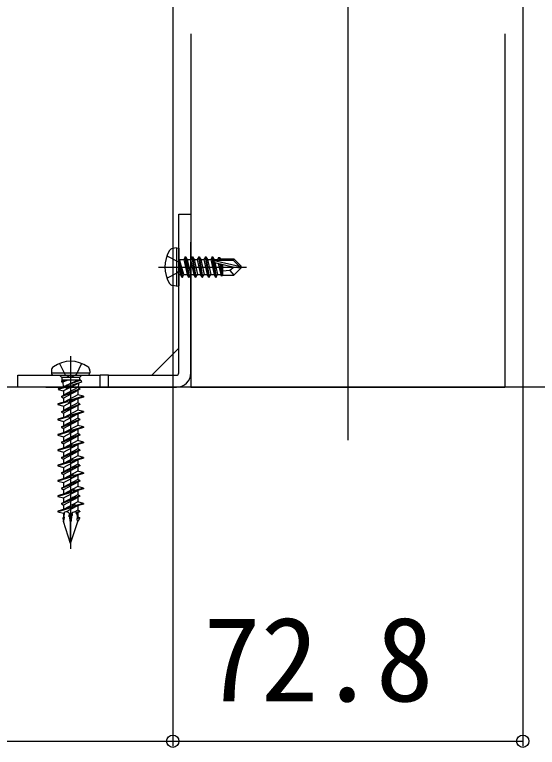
# Model space of a CAD drawing. Units: millimetres, scale not verified. Extents: x -1050 to 1050, y -1566 to 1557.
# Drawn here: x 173.2 to 281.9, y -1423.6 to -1271.3 of the extents above; entities that cross this region are included whole.
import ezdxf
from ezdxf.enums import TextEntityAlignment as Align

# ---------------------------------------------------------------- set-up
doc = ezdxf.new("R2010")
doc.units = ezdxf.units.MM
doc.header["$LTSCALE"] = 8
for name, color, linetype in [('0-4_YKK_12', 2, 'Continuous'), ('0-5_YKK_13', 4, 'Continuous'), ('0-7_YKK_D', 6, 'Continuous'), ('0-A_YSS_KE', 3, 'Continuous')]:
    doc.layers.add(name, color=color, linetype=linetype)
doc.styles.add('ＭＳ ゴシック', font='')
doc.styles.get('ＭＳ ゴシック').set_extended_font_data('MS Gothic')

msp = doc.modelspace()

# ---------------------------------------------------------------- linework, layer by layer
at = {"layer": '0-4_YKK_12'}
for p, q in [((242.469, -1196.736), (242.469, -1359.736)), ((209.819, -1275.269), (209.819, -1348.736)), ((275.119, -1275.269), (275.119, -1348.736)), ((209.819, -1348.736), (275.119, -1348.736))]:
    msp.add_line(p, q, dxfattribs=at)
at = {"layer": '0-5_YKK_13'}
for p, q in [((207.319, -1312.736), (209.819, -1312.736)), ((207.319, -1317.151), (207.319, -1312.736)), ((209.819, -1312.736), (209.819, -1317.151)), ((207.319, -1318.565), (207.319, -1317.151)), ((209.819, -1317.151), (209.819, -1318.565)), ((207.319, -1345.736), (207.319, -1318.565)), ((209.819, -1345.736), (209.819, -1318.565)), ((206.819, -1319.736), (206.017, -1319.878)), ((206.819, -1319.736), (206.819, -1327.736)), ((206.819, -1319.736), (207.319, -1319.824)), ((207.319, -1319.824), (207.319, -1327.648)), ((204.84, -1321.436), (207.156, -1322.591)), ((207.969, -1325.836), (207.369, -1322.236)), ((207.369, -1322.236), (207.469, -1322.236)), ((207.369, -1322.236), (207.652, -1325.286)), ((207.469, -1322.236), (208.069, -1325.836)), ((208.387, -1325.286), (207.469, -1322.236)), ((207.519, -1322.186), (208.352, -1322.186)), ((208.669, -1321.636), (208.352, -1322.186)), ((208.352, -1322.186), (209.052, -1325.286)), ((209.369, -1325.836), (208.669, -1321.636)), ((208.669, -1321.636), (208.769, -1321.636)), ((208.769, -1321.636), (209.087, -1322.186)), ((208.769, -1321.636), (209.469, -1325.836)), ((209.087, -1322.186), (209.787, -1325.286)), ((209.087, -1322.186), (209.752, -1322.186)), ((210.069, -1321.636), (209.752, -1322.186)), ((209.752, -1322.186), (210.452, -1325.286)), ((210.769, -1325.836), (210.069, -1321.636)), ((210.069, -1321.636), (210.169, -1321.636)), ((210.169, -1321.636), (210.869, -1325.836)), ((210.487, -1322.186), (211.152, -1322.186)), ((211.469, -1321.636), (211.152, -1322.186)), ((211.152, -1322.186), (211.852, -1325.286)), ((212.169, -1325.836), (211.469, -1321.636)), ((211.469, -1321.636), (211.569, -1321.636)), ((211.569, -1321.636), (212.269, -1325.836)), ((211.887, -1322.186), (212.552, -1322.186)), ((212.869, -1321.636), (212.552, -1322.186)), ((212.552, -1322.186), (213.252, -1325.286)), ((213.569, -1325.836), (212.869, -1321.636)), ((212.869, -1321.636), (212.969, -1321.636)), ((212.969, -1321.636), (213.669, -1325.836)), ((213.287, -1322.186), (213.952, -1322.186)), ((214.269, -1321.636), (213.952, -1322.186)), ((213.952, -1322.186), (214.652, -1325.286)), ((214.969, -1325.836), (214.269, -1321.636)), ((214.269, -1321.636), (214.369, -1321.636)), ((214.369, -1321.636), (215.069, -1325.836)), ((214.687, -1322.186), (215.352, -1322.186)), ((215.612, -1321.736), (215.352, -1322.186)), ((215.352, -1322.186), (215.386, -1322.339)), ((215.612, -1321.736), (215.827, -1321.736)), ((215.612, -1321.736), (215.71, -1322.336)), ((215.827, -1321.736), (215.944, -1322.336)), ((216, -1322.036), (218.769, -1322.036)), ((216.419, -1322.036), (216.419, -1322.336)), ((218.769, -1322.036), (218.645, -1322.336)), ((220.319, -1323.586), (218.769, -1322.036)), ((203.119, -1323.736), (221.429, -1323.736)), ((205.319, -1323.736), (211.819, -1323.736)), ((214.697, -1322.404), (219.895, -1323.586)), ((214.833, -1322.831), (215.387, -1325.286)), ((214.868, -1322.336), (218.645, -1322.336)), ((215.533, -1322.991), (216.052, -1325.286)), ((215.829, -1323.058), (216.254, -1325.636)), ((216.096, -1323.118), (216.419, -1324.785)), ((216.419, -1323.192), (216.419, -1325.436)), ((218.645, -1322.336), (219.895, -1323.586)), ((218.813, -1323.736), (220.319, -1323.736)), ((218.813, -1323.736), (220.319, -1323.886)), ((219.895, -1323.586), (220.319, -1323.586)), ((220.319, -1323.886), (220.319, -1323.586)), ((204.84, -1326.036), (207.156, -1324.881)), ((207.519, -1325.286), (207.652, -1325.286)), ((207.969, -1325.836), (207.652, -1325.286)), ((208.069, -1325.836), (208.387, -1325.286)), ((208.387, -1325.286), (209.052, -1325.286)), ((209.369, -1325.836), (209.052, -1325.286)), ((209.469, -1325.836), (209.787, -1325.286)), ((209.787, -1325.286), (210.452, -1325.286)), ((210.769, -1325.836), (210.452, -1325.286)), ((210.869, -1325.836), (211.187, -1325.286)), ((211.187, -1325.286), (211.852, -1325.286)), ((212.169, -1325.836), (211.852, -1325.286)), ((212.269, -1325.836), (212.587, -1325.286)), ((212.587, -1325.286), (213.252, -1325.286)), ((213.569, -1325.836), (213.252, -1325.286)), ((213.669, -1325.836), (213.987, -1325.286)), ((213.987, -1325.286), (214.652, -1325.286)), ((214.969, -1325.836), (214.652, -1325.286)), ((215.069, -1325.836), (215.387, -1325.286)), ((215.387, -1325.286), (216.052, -1325.286)), ((216.254, -1325.636), (216.052, -1325.286)), ((217.968, -1324.481), (218.769, -1325.436)), ((220.319, -1323.886), (218.769, -1325.436)), ((207.969, -1325.836), (208.069, -1325.836)), ((207.969, -1325.836), (208.069, -1325.836)), ((209.369, -1325.836), (209.469, -1325.836)), ((210.769, -1325.836), (210.869, -1325.836)), ((212.169, -1325.836), (212.269, -1325.836)), ((213.569, -1325.836), (213.669, -1325.836)), ((214.969, -1325.836), (215.069, -1325.836)), ((216.348, -1325.436), (216.254, -1325.636)), ((216.348, -1325.436), (218.769, -1325.436)), ((206.819, -1327.736), (206.017, -1327.595)), ((206.819, -1327.736), (207.319, -1327.648)), ((207.319, -1340.63), (201.713, -1346.236)), ((184.819, -1342.259), (184.819, -1382.332)), ((182.519, -1343.787), (183.674, -1346.123)), ((184.819, -1344.236), (184.819, -1350.736)), ((187.119, -1343.787), (185.964, -1346.123)), ((178.234, -1346.236), (179.648, -1346.236)), ((179.648, -1346.236), (190.953, -1346.236)), ((180.819, -1345.312), (180.819, -1345.736)), ((180.819, -1345.736), (188.819, -1345.736)), ((181.319, -1346.236), (188.319, -1346.236)), ((182.979, -1346.736), (182.479, -1346.236)), ((188.819, -1345.312), (188.819, -1345.736)), ((190.953, -1348.736), (190.953, -1346.236)), ((192.685, -1346.236), (190.953, -1346.236)), ((183.646, -1347.287), (182.952, -1347.581)), ((182.954, -1347.441), (182.952, -1347.581)), ((182.952, -1347.581), (183.175, -1347.709)), ((183.428, -1347.236), (182.954, -1347.441)), ((182.954, -1347.441), (183.148, -1347.329)), ((182.979, -1346.736), (182.979, -1347.236)), ((186.77, -1347.236), (182.979, -1347.236)), ((183.359, -1347.236), (183.148, -1347.329)), ((184.154, -1347.236), (183.175, -1347.709)), ((183.175, -1347.709), (183.24, -1348.648)), ((183.299, -1349.485), (186.312, -1347.937)), ((183.646, -1347.236), (183.646, -1347.287)), ((183.646, -1347.287), (183.874, -1347.372)), ((183.874, -1347.372), (183.814, -1347.236)), ((186.367, -1347.236), (183.923, -1348.408)), ((186.975, -1347.299), (184.128, -1348.327)), ((187.059, -1347.702), (184.436, -1348.526)), ((186.451, -1347.893), (186.384, -1348.858)), ((186.659, -1346.736), (186.659, -1347.236)), ((186.975, -1347.299), (186.742, -1347.236)), ((186.975, -1347.299), (187.059, -1347.702)), ((178.234, -1348.736), (173.819, -1348.736)), ((179.648, -1348.736), (178.234, -1348.736)), ((179.648, -1348.736), (190.953, -1348.736)), ((183.706, -1348.756), (182.267, -1349.208)), ((182.314, -1348.983), (182.267, -1349.208)), ((182.267, -1349.208), (183.299, -1349.485)), ((183.848, -1348.429), (182.314, -1348.983)), ((186.319, -1349.383), (183.319, -1350.973)), ((183.319, -1349.49), (183.319, -1350.411)), ((183.706, -1348.756), (183.848, -1348.429)), ((184.082, -1349.082), (183.706, -1348.756)), ((183.923, -1348.408), (183.848, -1348.429)), ((183.923, -1348.408), (184.082, -1349.082)), ((184.095, -1348.326), (184.088, -1349.079)), ((184.088, -1349.079), (184.436, -1348.526)), ((184.128, -1348.327), (184.095, -1348.326)), ((184.436, -1348.526), (184.128, -1348.327)), ((186.719, -1349.052), (184.917, -1349.806)), ((186.719, -1349.152), (184.921, -1349.904)), ((186.319, -1349.383), (186.319, -1350.303)), ((190.953, -1348.736), (192.685, -1348.736)), ((192.685, -1348.736), (206.819, -1348.736)), ((184.13, -1350.135), (182.919, -1350.642)), ((184.134, -1350.233), (182.919, -1350.742)), ((182.919, -1350.642), (183.319, -1350.411)), ((183.319, -1350.973), (183.319, -1351.858)), ((183.319, -1352.67), (186.169, -1351.16)), ((186.319, -1350.303), (183.47, -1351.814)), ((184.13, -1350.135), (184.515, -1349.777)), ((184.134, -1350.233), (184.13, -1350.135)), ((184.538, -1350.327), (184.134, -1350.233)), ((184.191, -1351.599), (184.576, -1351.227)), ((184.515, -1349.777), (184.538, -1350.327)), ((184.515, -1349.777), (184.917, -1349.806)), ((184.921, -1349.904), (184.538, -1350.327)), ((184.576, -1351.227), (184.608, -1351.987)), ((184.576, -1351.227), (184.982, -1351.363)), ((184.917, -1349.806), (184.921, -1349.904)), ((187.489, -1350.617), (184.982, -1351.363)), ((187.489, -1350.767), (184.988, -1351.511)), ((187.489, -1350.617), (186.319, -1350.303)), ((186.319, -1351.115), (186.319, -1352.001)), ((187.489, -1350.617), (187.489, -1350.767)), ((184.191, -1351.599), (182.149, -1352.207)), ((184.197, -1351.747), (182.149, -1352.357)), ((186.319, -1352.563), (183.319, -1354.153)), ((184.197, -1351.747), (184.191, -1351.599)), ((184.608, -1351.987), (184.197, -1351.747)), ((184.988, -1351.511), (184.608, -1351.987)), ((184.982, -1351.363), (184.988, -1351.511)), ((186.719, -1352.232), (185.048, -1352.931)), ((186.719, -1352.332), (185.052, -1353.029)), ((186.319, -1352.563), (186.319, -1353.483)), ((184.261, -1353.26), (182.919, -1353.822)), ((184.265, -1353.359), (182.919, -1353.922)), ((182.919, -1353.822), (183.319, -1353.591)), ((183.319, -1354.153), (183.319, -1355.038)), ((186.319, -1353.483), (183.47, -1354.994)), ((184.261, -1353.26), (184.646, -1352.888)), ((184.265, -1353.359), (184.261, -1353.26)), ((184.669, -1353.437), (184.265, -1353.359)), ((184.646, -1352.888), (184.669, -1353.437)), ((184.646, -1352.888), (185.048, -1352.931)), ((185.052, -1353.029), (184.669, -1353.437)), ((185.048, -1352.931), (185.052, -1353.029)), ((187.489, -1353.797), (185.114, -1354.504)), ((187.489, -1353.947), (185.12, -1354.652)), ((187.489, -1353.797), (186.319, -1353.483)), ((187.489, -1353.797), (187.489, -1353.947)), ((184.323, -1354.739), (182.149, -1355.387)), ((184.329, -1354.888), (182.149, -1355.537)), ((183.319, -1355.85), (186.169, -1354.34)), ((186.319, -1355.743), (183.319, -1357.333)), ((184.323, -1354.739), (184.707, -1354.338)), ((184.329, -1354.888), (184.323, -1354.739)), ((184.739, -1355.098), (184.329, -1354.888)), ((184.707, -1354.338), (184.739, -1355.098)), ((184.707, -1354.338), (185.114, -1354.504)), ((185.12, -1354.652), (184.739, -1355.098)), ((185.114, -1354.504), (185.12, -1354.652)), ((186.719, -1355.412), (185.179, -1356.056)), ((186.719, -1355.512), (185.183, -1356.154)), ((186.319, -1354.295), (186.319, -1355.181)), ((186.319, -1355.743), (186.319, -1356.663)), ((184.392, -1356.385), (182.919, -1357.002)), ((184.397, -1356.484), (182.919, -1357.102)), ((182.919, -1357.002), (183.319, -1356.771)), ((186.319, -1356.663), (183.47, -1358.174)), ((184.392, -1356.385), (184.777, -1355.998)), ((184.397, -1356.484), (184.392, -1356.385)), ((184.8, -1356.548), (184.397, -1356.484)), ((184.777, -1355.998), (184.8, -1356.548)), ((184.777, -1355.998), (185.179, -1356.056)), ((185.183, -1356.154), (184.8, -1356.548)), ((185.179, -1356.056), (185.183, -1356.154)), ((187.489, -1356.977), (185.246, -1357.645)), ((187.489, -1357.127), (185.252, -1357.793)), ((187.489, -1356.977), (186.319, -1356.663)), ((187.489, -1356.977), (187.489, -1357.127)), ((184.455, -1357.88), (182.149, -1358.567)), ((184.461, -1358.028), (182.149, -1358.717)), ((183.319, -1357.333), (183.319, -1358.218)), ((183.319, -1359.03), (186.169, -1357.52)), ((184.455, -1357.88), (184.837, -1357.449)), ((184.461, -1358.028), (184.455, -1357.88)), ((184.869, -1358.209), (184.461, -1358.028)), ((184.837, -1357.449), (184.869, -1358.209)), ((184.837, -1357.449), (185.246, -1357.645)), ((185.252, -1357.793), (184.869, -1358.209)), ((185.246, -1357.645), (185.252, -1357.793)), ((186.719, -1358.592), (185.311, -1359.181)), ((186.719, -1358.692), (185.315, -1359.279)), ((186.319, -1357.475), (186.319, -1358.361)), ((184.524, -1359.51), (182.919, -1360.182)), ((184.528, -1359.609), (182.919, -1360.282)), ((182.919, -1360.182), (183.319, -1359.951)), ((186.319, -1358.923), (183.319, -1360.513)), ((186.319, -1359.843), (183.47, -1361.354)), ((184.524, -1359.51), (184.907, -1359.109)), ((184.528, -1359.609), (184.524, -1359.51)), ((184.93, -1359.659), (184.528, -1359.609)), ((184.907, -1359.109), (184.93, -1359.659)), ((184.907, -1359.109), (185.311, -1359.181)), ((185.315, -1359.279), (184.93, -1359.659)), ((185.311, -1359.181), (185.315, -1359.279)), ((187.489, -1360.157), (185.378, -1360.785)), ((187.489, -1360.307), (185.384, -1360.933)), ((186.319, -1358.923), (186.319, -1359.843)), ((187.489, -1360.157), (186.319, -1359.843)), ((187.489, -1360.157), (187.489, -1360.307)), ((184.587, -1361.021), (182.149, -1361.747)), ((184.593, -1361.169), (182.149, -1361.897)), ((183.319, -1360.513), (183.319, -1361.398)), ((183.319, -1362.21), (186.169, -1360.7)), ((184.587, -1361.021), (184.968, -1360.559)), ((184.593, -1361.169), (184.587, -1361.021)), ((185, -1361.319), (184.593, -1361.169)), ((184.968, -1360.559), (185, -1361.319)), ((184.968, -1360.559), (185.378, -1360.785)), ((185.384, -1360.933), (185, -1361.319)), ((185.378, -1360.785), (185.384, -1360.933)), ((186.719, -1361.772), (185.442, -1362.306)), ((186.719, -1361.872), (185.446, -1362.404)), ((186.319, -1360.655), (186.319, -1361.541)), ((184.655, -1362.635), (182.919, -1363.362)), ((184.659, -1362.734), (182.919, -1363.462)), ((182.919, -1363.362), (183.319, -1363.131)), ((186.319, -1362.103), (183.319, -1363.693)), ((186.319, -1363.023), (183.47, -1364.534)), ((184.655, -1362.635), (185.038, -1362.22)), ((184.659, -1362.734), (184.655, -1362.635)), ((185.061, -1362.769), (184.659, -1362.734)), ((185.038, -1362.22), (185.061, -1362.769)), ((185.038, -1362.22), (185.442, -1362.306)), ((185.446, -1362.404), (185.061, -1362.769)), ((185.442, -1362.306), (185.446, -1362.404)), ((187.489, -1363.337), (185.51, -1363.926)), ((186.319, -1362.103), (186.319, -1363.023)), ((187.489, -1363.337), (186.319, -1363.023)), ((187.489, -1363.337), (187.489, -1363.487)), ((184.719, -1364.161), (182.149, -1364.927)), ((184.725, -1364.31), (182.149, -1365.077)), ((183.319, -1363.693), (183.319, -1364.578)), ((183.319, -1365.39), (186.169, -1363.88)), ((184.719, -1364.161), (185.099, -1363.67)), ((184.725, -1364.31), (184.719, -1364.161)), ((185.131, -1364.43), (184.725, -1364.31)), ((185.099, -1363.67), (185.131, -1364.43)), ((185.099, -1363.67), (185.51, -1363.926)), ((185.516, -1364.074), (185.131, -1364.43)), ((185.51, -1363.926), (185.516, -1364.074)), ((187.489, -1363.487), (185.516, -1364.074)), ((186.319, -1363.835), (186.319, -1364.721)), ((184.786, -1365.76), (182.919, -1366.542)), ((184.791, -1365.859), (182.919, -1366.642)), ((182.919, -1366.542), (183.319, -1366.311)), ((186.319, -1365.283), (183.319, -1366.873)), ((186.319, -1366.203), (183.47, -1367.714)), ((184.786, -1365.76), (185.169, -1365.331)), ((184.791, -1365.859), (184.786, -1365.76)), ((185.192, -1365.88), (184.791, -1365.859)), ((185.169, -1365.331), (185.192, -1365.88)), ((185.169, -1365.331), (185.573, -1365.431)), ((185.577, -1365.529), (185.192, -1365.88)), ((186.719, -1364.952), (185.573, -1365.431)), ((185.573, -1365.431), (185.577, -1365.529)), ((186.719, -1365.052), (185.577, -1365.529)), ((186.319, -1365.283), (186.319, -1366.203)), ((187.489, -1366.517), (186.319, -1366.203)), ((184.851, -1367.302), (182.149, -1368.107)), ((184.857, -1367.45), (182.149, -1368.257)), ((183.319, -1366.873), (183.319, -1367.758)), ((183.319, -1368.57), (186.169, -1367.06)), ((186.319, -1367.901), (183.319, -1369.491)), ((184.851, -1367.302), (185.23, -1366.781)), ((184.857, -1367.45), (184.851, -1367.302)), ((185.262, -1367.541), (184.857, -1367.45)), ((185.23, -1366.781), (185.262, -1367.541)), ((185.23, -1366.781), (185.642, -1367.067)), ((185.648, -1367.215), (185.262, -1367.541)), ((187.489, -1366.517), (185.642, -1367.067)), ((185.642, -1367.067), (185.648, -1367.215)), ((187.489, -1366.667), (185.648, -1367.215)), ((186.319, -1367.015), (186.319, -1367.901)), ((186.719, -1368.132), (186.319, -1367.901)), ((187.489, -1366.517), (187.489, -1366.667)), ((184.918, -1368.885), (182.919, -1369.722)), ((184.922, -1368.984), (182.919, -1369.822)), ((182.919, -1369.722), (183.319, -1369.491)), ((186.319, -1368.463), (183.319, -1370.053)), ((186.319, -1369.383), (183.47, -1370.894)), ((184.918, -1368.885), (185.299, -1368.441)), ((184.922, -1368.984), (184.918, -1368.885)), ((185.323, -1368.991), (184.922, -1368.984)), ((185.299, -1368.441), (185.323, -1368.991)), ((185.299, -1368.441), (185.705, -1368.556)), ((185.709, -1368.654), (185.323, -1368.991)), ((186.719, -1368.132), (185.705, -1368.556)), ((185.705, -1368.556), (185.709, -1368.654)), ((186.719, -1368.232), (185.709, -1368.654)), ((186.719, -1368.232), (186.319, -1368.463)), ((186.319, -1368.463), (186.319, -1369.383)), ((187.489, -1369.697), (186.319, -1369.383)), ((186.719, -1368.132), (186.719, -1368.232)), ((184.983, -1370.443), (182.149, -1371.287)), ((184.989, -1370.591), (182.149, -1371.437)), ((182.919, -1369.722), (182.919, -1369.822)), ((182.919, -1369.822), (183.319, -1370.053)), ((183.319, -1370.053), (183.319, -1370.938)), ((183.319, -1371.75), (186.169, -1370.24)), ((184.983, -1370.443), (185.36, -1369.891)), ((184.989, -1370.591), (184.983, -1370.443)), ((185.392, -1370.651), (184.989, -1370.591)), ((185.36, -1369.891), (185.392, -1370.651)), ((185.36, -1369.891), (185.774, -1370.207)), ((185.78, -1370.356), (185.392, -1370.651)), ((187.489, -1369.697), (185.774, -1370.207)), ((185.774, -1370.207), (185.78, -1370.356)), ((187.489, -1369.847), (185.78, -1370.356)), ((186.319, -1370.195), (186.319, -1371.081)), ((187.489, -1369.697), (187.489, -1369.847)), ((182.149, -1371.287), (182.149, -1371.437)), ((182.149, -1371.437), (183.319, -1371.75)), ((185.049, -1372.011), (182.919, -1372.902)), ((185.053, -1372.109), (182.919, -1373.002)), ((186.319, -1371.081), (183.319, -1372.671)), ((186.319, -1371.643), (183.319, -1373.233)), ((183.319, -1371.75), (183.319, -1372.671)), ((186.319, -1372.563), (183.47, -1374.074)), ((185.049, -1372.011), (185.43, -1371.552)), ((185.053, -1372.109), (185.049, -1372.011)), ((185.453, -1372.102), (185.053, -1372.109)), ((185.43, -1371.552), (185.453, -1372.102)), ((185.43, -1371.552), (185.836, -1371.681)), ((185.84, -1371.78), (185.453, -1372.102)), ((186.719, -1371.312), (185.836, -1371.681)), ((185.836, -1371.681), (185.84, -1371.78)), ((186.719, -1371.412), (185.84, -1371.78)), ((186.719, -1371.312), (186.319, -1371.081)), ((186.719, -1371.412), (186.319, -1371.643)), ((186.319, -1371.643), (186.319, -1372.563)), ((187.489, -1372.877), (186.319, -1372.563)), ((186.719, -1371.312), (186.719, -1371.412)), ((185.115, -1373.584), (182.149, -1374.467)), ((185.121, -1373.732), (182.149, -1374.617)), ((182.919, -1372.902), (183.319, -1372.671)), ((182.919, -1372.902), (182.919, -1373.002)), ((182.919, -1373.002), (183.319, -1373.233)), ((183.319, -1373.233), (183.319, -1374.118)), ((183.838, -1374.655), (186.169, -1373.42)), ((185.115, -1373.584), (185.491, -1373.002)), ((185.121, -1373.732), (185.115, -1373.584)), ((185.523, -1373.762), (185.121, -1373.732)), ((185.491, -1373.002), (185.523, -1373.762)), ((185.491, -1373.002), (185.906, -1373.348)), ((185.912, -1373.496), (185.523, -1373.762)), ((187.489, -1372.877), (185.906, -1373.348)), ((185.906, -1373.348), (185.912, -1373.496)), ((187.489, -1373.027), (185.912, -1373.496)), ((186.319, -1373.375), (186.319, -1374.261)), ((187.489, -1372.877), (187.489, -1373.027)), ((182.149, -1374.467), (182.149, -1374.617)), ((182.149, -1374.617), (183.319, -1374.93)), ((183.319, -1374.93), (183.544, -1374.811)), ((183.319, -1374.93), (183.319, -1375.851)), ((185.159, -1375.129), (184.514, -1375.39)), ((185.123, -1375.408), (184.555, -1375.707)), ((185.112, -1374.901), (184.624, -1375.159)), ((184.984, -1375.53), (184.669, -1375.697)), ((186.319, -1374.261), (185.535, -1374.676)), ((185.561, -1374.663), (185.553, -1374.672)), ((185.561, -1374.663), (185.576, -1374.668)), ((185.561, -1374.663), (185.561, -1374.671)), ((186.435, -1374.611), (185.939, -1374.812)), ((186.47, -1374.696), (185.959, -1374.966)), ((186.319, -1374.823), (186.105, -1374.936)), ((186.719, -1374.492), (186.319, -1374.261)), ((186.719, -1374.592), (186.319, -1374.823)), ((186.319, -1374.823), (186.319, -1375.743)), ((186.719, -1374.492), (186.435, -1374.611)), ((186.47, -1374.696), (186.719, -1374.592)), ((186.719, -1374.492), (186.719, -1374.592)), ((183.576, -1375.771), (183.179, -1375.932)), ((183.179, -1375.932), (183.319, -1375.851)), ((183.179, -1375.932), (183.272, -1376.385)), ((183.513, -1376.258), (183.272, -1376.385)), ((183.272, -1376.385), (183.319, -1376.413)), ((183.463, -1375.774), (183.319, -1375.851)), ((183.414, -1376.362), (183.319, -1376.413)), ((183.319, -1376.413), (183.319, -1376.62)), ((184.819, -1381.236), (183.319, -1376.62)), ((184.981, -1376.507), (184.673, -1376.617)), ((184.903, -1376.494), (184.743, -1376.579)), ((184.819, -1381.236), (186.319, -1376.62)), ((184.819, -1381.236), (184.819, -1376.62)), ((186.769, -1375.864), (186.106, -1376.102)), ((186.39, -1376.501), (186.171, -1376.602)), ((186.319, -1375.743), (186.179, -1375.818)), ((186.319, -1376.62), (186.248, -1376.566)), ((186.769, -1375.864), (186.319, -1375.743)), ((186.319, -1376.534), (186.319, -1376.62)), ((186.769, -1375.864), (186.39, -1376.501))]:
    msp.add_line(p, q, dxfattribs=at)
for points in [[(210.169, -1321.636), (210.487, -1322.186), (211.187, -1325.286)], [(211.569, -1321.636), (211.887, -1322.186), (212.587, -1325.286)], [(212.969, -1321.636), (213.287, -1322.186), (213.987, -1325.286)], [(214.369, -1321.636), (214.687, -1322.186), (214.73, -1322.378)], [(215.827, -1321.736), (216.087, -1322.186), (216.121, -1322.336)], [(207.156, -1322.591), (207.319, -1322.898), (207.765, -1323.736)], [(207.156, -1324.881), (207.319, -1324.575), (207.765, -1323.736)], [(214.813, -1322.827), (218.813, -1323.736), (217.968, -1324.481), (216.419, -1324.636)], [(173.819, -1348.736), (173.819, -1346.236), (178.234, -1346.236)], [(187.159, -1346.236), (186.659, -1346.736), (182.979, -1346.736)], [(183.674, -1346.123), (183.887, -1346.236), (184.819, -1346.732)], [(185.964, -1346.123), (185.752, -1346.236), (184.819, -1346.732)], [(192.685, -1348.736), (192.685, -1346.236), (206.819, -1346.236)], [(186.719, -1349.052), (186.319, -1348.821), (183.319, -1350.411)], [(186.719, -1349.052), (186.719, -1349.152), (186.319, -1349.383)], [(182.919, -1350.642), (182.919, -1350.742), (183.319, -1350.973)], [(182.149, -1352.207), (182.149, -1352.357), (183.319, -1352.67), (183.319, -1353.591)], [(186.719, -1352.232), (186.319, -1352.001), (183.319, -1353.591)], [(186.719, -1352.232), (186.719, -1352.332), (186.319, -1352.563)], [(182.919, -1353.822), (182.919, -1353.922), (183.319, -1354.153)], [(182.149, -1355.387), (182.149, -1355.537), (183.319, -1355.85), (183.319, -1356.771)], [(186.719, -1355.412), (186.319, -1355.181), (183.319, -1356.771)], [(186.719, -1355.412), (186.719, -1355.512), (186.319, -1355.743)], [(182.919, -1357.002), (182.919, -1357.102), (183.319, -1357.333)], [(182.149, -1358.567), (182.149, -1358.717), (183.319, -1359.03), (183.319, -1359.951)], [(186.719, -1358.592), (186.319, -1358.361), (183.319, -1359.951)], [(186.719, -1358.592), (186.719, -1358.692), (186.319, -1358.923)], [(182.919, -1360.182), (182.919, -1360.282), (183.319, -1360.513)], [(182.149, -1361.747), (182.149, -1361.897), (183.319, -1362.21), (183.319, -1363.131)], [(186.719, -1361.772), (186.319, -1361.541), (183.319, -1363.131)], [(186.719, -1361.772), (186.719, -1361.872), (186.319, -1362.103)], [(182.919, -1363.362), (182.919, -1363.462), (183.319, -1363.693)], [(182.149, -1364.927), (182.149, -1365.077), (183.319, -1365.39), (183.319, -1366.311)], [(186.719, -1364.952), (186.319, -1364.721), (183.319, -1366.311)], [(186.719, -1364.952), (186.719, -1365.052), (186.319, -1365.283)], [(182.919, -1366.542), (182.919, -1366.642), (183.319, -1366.873)], [(182.149, -1368.107), (182.149, -1368.257), (183.319, -1368.57), (183.319, -1369.491)], [(183.319, -1376.62), (183.414, -1376.362), (183.513, -1376.258), (183.576, -1375.771), (183.47, -1375.771), (183.544, -1374.811), (183.58, -1374.711)], [(184.819, -1376.62), (184.673, -1376.617), (184.743, -1376.579), (184.669, -1375.697), (184.555, -1375.707), (184.514, -1375.39), (184.624, -1375.159), (184.609, -1374.988)], [(185.049, -1374.966), (185.159, -1375.129), (185.123, -1375.408), (184.984, -1375.53), (184.903, -1376.494), (184.981, -1376.507), (184.819, -1376.62)], [(185.976, -1374.684), (185.939, -1374.812), (185.959, -1374.966), (186.105, -1374.936), (186.179, -1375.818), (186.106, -1376.102), (186.171, -1376.602)]]:
    msp.add_lwpolyline(points, dxfattribs=at)
for centre, radius, start, end in [((210.919, -1323.736), 6.5, 147.94412, 212.05588), ((206.173, -1320.764), 0.9, 100, 147.94412), ((207.519, -1321.986), 0.2, 180, 270), ((214.868, -1322.585), 0.248, 90, 257.19096), ((207.519, -1325.486), 0.2, 90, 180), ((206.173, -1326.708), 0.9, 212.05588, 260), ((184.819, -1349.436), 6.1, 53.96812, 126.03188), ((181.819, -1345.312), 1, 126.03188, 180), ((187.819, -1345.312), 1, 0, 53.96812), ((181.319, -1345.736), 0.5, 180, 270), ((188.319, -1345.736), 0.5, 270, 0), ((206.819, -1345.736), 0.5, 270, 0), ((206.819, -1345.736), 3, 270, 0), ((183.899, -1375.573), 0.92, 39.4857, 110.30746), ((185.739, -1375.573), 0.92, 75.06978, 138.64729)]:
    msp.add_arc(centre, radius, start, end, dxfattribs=at)
at = {"layer": '0-7_YKK_D'}
for p, q in [((206.069, -1238.736), (206.069, -1423.332)), ((206.069, -1238.736), (206.069, -1423.332)), ((278.869, -1238.736), (278.869, -1423.332)), ((101.139, -1422.332), (206.069, -1422.332)), ((206.069, -1422.332), (278.869, -1422.332))]:
    msp.add_line(p, q, dxfattribs=at)
for centre in [(206.069, -1422.332), (206.069, -1422.332), (278.869, -1422.332)]:
    msp.add_circle(centre, 1.275, dxfattribs=at)
at = {"layer": '0-A_YSS_KE'}
msp.add_line((398.506, -1348.736), (-368.211, -1348.736), dxfattribs=at)

# ---------------------------------------------------------------- texts
at = {"layer": '0-7_YKK_D', "style": 'ＭＳ ゴシック'}
msp.add_text('72.8', height=17.6, dxfattribs=at).set_placement((212.401, -1419.332), align=Align.BOTTOM_LEFT)

doc.saveas('drawing.dxf')
